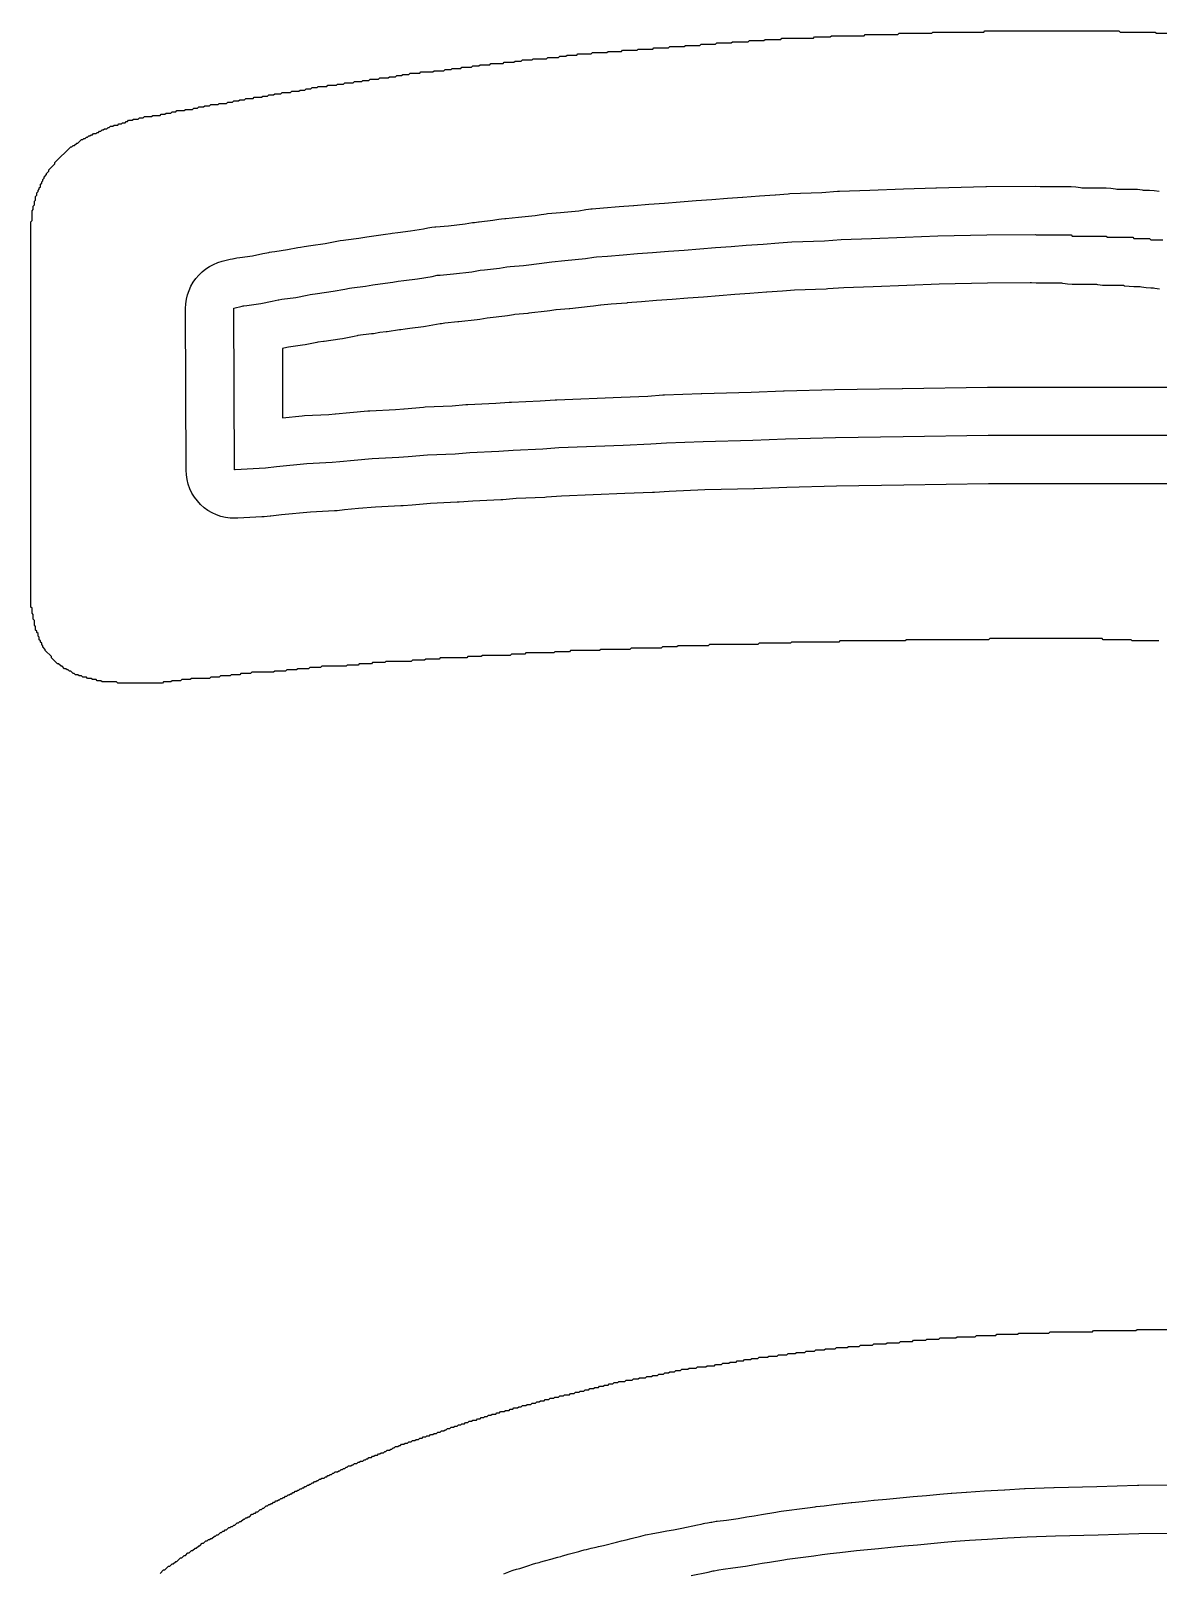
# Model space of a CAD drawing. Header units: millimetres. Extents: x 0 to 1800, y 0 to 406.
# Drawn here: x 280.1 to 373.5, y 188.8 to 316.4 of the extents above; entities that cross this region are included whole.
import ezdxf

# ---------------------------------------------------------------- set-up
doc = ezdxf.new("R2010")
doc.units = ezdxf.units.MM
for name, color, linetype in [('CENTERLINE', 1, 'Continuous'), ('GROOVE_8MM', 3, 'Continuous'), ('OUTLINE', 7, 'Continuous')]:
    doc.layers.add(name, color=color, linetype=linetype)

msp = doc.modelspace()

# ---------------------------------------------------------------- linework, layer by layer
at = {"layer": 'CENTERLINE'}
for points in [[(375.76, 282.9), (359.38, 282.9), (352.33, 282.8), (346.74, 282.7), (342.58, 282.59), (339.88, 282.49), (335.77, 282.39), (332.73, 282.28), (331.43, 282.18), (329.14, 282.09), (323.82, 281.88), (322.51, 281.77), (320.05, 281.67), (318.85, 281.57), (316.45, 281.47), (315.24, 281.37), (312.94, 281.27), (311.34, 281.14), (310.56, 281.07), (308.36, 280.97), (306.88, 280.83), (305.7, 280.73), (305.06, 280.66), (302.96, 280.56), (300.44, 280.31), (299.54, 280.21), (299.02, 280.16), (297.03, 280.05), (296.96, 280.05), (296.92, 293.45), (297.59, 293.61), (297.69, 293.63), (297.74, 293.64), (297.98, 293.68), (299.14, 293.84), (300.09, 294.03), (300.59, 294.13), (300.64, 294.14), (300.88, 294.18), (302.04, 294.34), (302.99, 294.53), (303.23, 294.58), (303.83, 294.66), (305.14, 294.84), (306.09, 295.03), (306.49, 295.11), (306.68, 295.14), (307.82, 295.28), (308.42, 295.38), (309.03, 295.46), (310.07, 295.6), (310.52, 295.68), (310.98, 295.74), (312.12, 295.88), (313.33, 296.08), (313.75, 296.17), (313.99, 296.19), (315.09, 296.29), (316.61, 296.46), (317.32, 296.58), (317.67, 296.62), (318.91, 296.76), (319.51, 296.86), (319.79, 296.89), (320.89, 296.99), (322.41, 297.16), (323.01, 297.26), (323.23, 297.29), (324.33, 297.38), (326.02, 297.55), (326.71, 297.66), (326.93, 297.69), (327.84, 297.76), (329.14, 297.86), (330.34, 297.96), (331.59, 298.06), (332.89, 298.16), (334.19, 298.26), (335.49, 298.36), (336.79, 298.46), (338.09, 298.56), (339.34, 298.65), (340.74, 298.75), (342.04, 298.85), (343.11, 298.93), (345.81, 299.03), (347.2, 299.13), (349.7, 299.22), (352.5, 299.32), (355.2, 299.42), (359.27, 299.51), (363.3, 299.55), (363.34, 299.51), (366.24, 299.51), (366.34, 299.41), (369.14, 299.41), (369.24, 299.31), (371.34, 299.31), (371.44, 299.21), (372.74, 299.21), (372.84, 299.11), (373.84, 299.11)], [(334.79, 188.53), (336.19, 188.81), (336.59, 188.91), (336.69, 188.93), (336.93, 188.98), (337.07, 189), (337.43, 189.06), (338.23, 189.16), (339.27, 189.3), (340.06, 189.44), (340.66, 189.54), (341.26, 189.64), (342.46, 189.84), (342.72, 189.88), (344.93, 190.16), (345.63, 190.26), (346.28, 190.34), (347.08, 190.44), (347.77, 190.52), (348.46, 190.6), (349.37, 190.69), (350.3, 190.78), (351.32, 190.88), (352.42, 190.98), (353.52, 191.08), (354.62, 191.18), (355.72, 191.28), (356.66, 191.36), (357.82, 191.45), (359.32, 191.54), (360.96, 191.64), (362.59, 191.73), (364.96, 191.82), (368.47, 191.91), (371.86, 192.01), (412.98, 192.13)]]:
    msp.add_lwpolyline(points, dxfattribs=at)
at = {"layer": 'GROOVE_8MM'}
for points in [[(374.98, 278.9), (359.41, 278.9), (352.39, 278.8), (346.82, 278.7), (342.7, 278.6), (340.03, 278.5), (339.98, 278.5), (335.9, 278.4), (332.96, 278.28), (331.74, 278.19), (331.59, 278.18), (329.3, 278.09), (324.05, 277.88), (322.81, 277.79), (322.67, 277.78), (320.3, 277.68), (319.18, 277.59), (319.02, 277.58), (316.7, 277.48), (315.57, 277.39), (315.41, 277.38), (313.19, 277.28), (311.69, 277.15), (310.92, 277.08), (310.74, 277.07), (308.63, 276.98), (307.24, 276.85), (306.08, 276.74), (305.46, 276.68), (305.25, 276.67), (303.26, 276.57), (300.86, 276.33), (299.98, 276.23), (299.93, 276.23), (299.42, 276.18), (299.23, 276.16), (297.24, 276.06), (297.24, 276.06), (297.01, 276.05), (296.61, 276.06), (296.22, 276.11), (295.84, 276.21), (295.47, 276.34), (295.11, 276.5), (294.77, 276.7), (294.45, 276.93), (294.15, 277.2), (293.89, 277.49), (293.65, 277.8), (293.44, 278.14), (293.27, 278.49), (293.14, 278.87), (293.04, 279.25), (292.98, 279.64), (292.96, 280.03), (292.92, 293.43), (292.94, 293.81), (292.99, 294.19), (293.08, 294.56), (293.2, 294.92), (293.36, 295.26), (293.54, 295.59), (293.76, 295.9), (294.01, 296.19), (294.28, 296.45), (294.58, 296.69), (294.9, 296.9), (295.23, 297.07), (295.59, 297.22), (295.95, 297.33), (296.62, 297.49), (296.8, 297.53), (296.91, 297.56), (296.95, 297.57), (297.17, 297.6), (297.41, 297.64), (298.46, 297.79), (299.31, 297.96), (299.81, 298.06), (299.85, 298.07), (300.07, 298.1), (300.31, 298.14), (301.36, 298.29), (302.21, 298.46), (302.44, 298.5), (302.73, 298.55), (303.3, 298.62), (304.46, 298.79), (305.31, 298.96), (305.71, 299.04), (306, 299.08), (306.19, 299.11), (307.25, 299.24), (307.77, 299.33), (307.93, 299.35), (308.5, 299.42), (309.46, 299.56), (309.87, 299.63), (310.03, 299.65), (310.49, 299.71), (311.55, 299.84), (312.61, 300.02), (312.97, 300.09), (313.31, 300.14), (313.55, 300.17), (313.63, 300.18), (314.69, 300.27), (316.06, 300.42), (316.67, 300.53), (316.83, 300.55), (317.17, 300.59), (317.23, 300.6), (318.36, 300.72), (318.85, 300.81), (319.07, 300.84), (319.35, 300.87), (319.43, 300.88), (320.49, 300.97), (321.86, 301.12), (322.35, 301.21), (322.57, 301.24), (322.78, 301.26), (322.89, 301.27), (323.97, 301.36), (325.49, 301.51), (326.05, 301.61), (326.27, 301.64), (326.48, 301.66), (326.59, 301.67), (327.51, 301.75), (327.53, 301.75), (328.82, 301.85), (330.01, 301.95), (330.03, 301.95), (331.28, 302.05), (332.58, 302.15), (333.88, 302.25), (335.18, 302.35), (336.48, 302.45), (337.78, 302.55), (339.04, 302.64), (339.06, 302.64), (340.45, 302.74), (341.74, 302.84), (341.76, 302.84), (342.82, 302.92), (342.96, 302.93), (345.59, 303.02), (346.91, 303.12), (347.06, 303.13), (349.56, 303.22), (352.36, 303.32), (355.05, 303.41), (355.1, 303.41), (359.18, 303.51), (359.23, 303.51), (363.27, 303.55), (363.67, 303.53), (363.82, 303.51), (366.24, 303.51), (366.63, 303.49), (367.02, 303.43), (367.12, 303.41), (369.14, 303.41), (369.53, 303.39), (369.92, 303.33), (370.02, 303.31), (371.34, 303.31), (371.73, 303.29), (372.12, 303.23), (372.22, 303.21), (372.74, 303.21), (373.13, 303.19), (373.52, 303.13)], [(373.55, 295.03), (373.16, 295.08), (373.07, 295.11), (372.84, 295.11), (372.45, 295.13), (372.06, 295.18), (371.97, 295.21), (371.44, 295.21), (371.05, 295.23), (370.66, 295.28), (370.57, 295.31), (369.24, 295.31), (368.85, 295.33), (368.46, 295.38), (368.37, 295.41), (366.34, 295.41), (365.95, 295.43), (365.56, 295.48), (365.47, 295.51), (363.34, 295.51), (362.95, 295.53), (362.85, 295.54), (359.33, 295.51), (355.31, 295.42), (352.64, 295.32), (349.84, 295.22), (347.41, 295.13), (346.09, 295.04), (345.96, 295.03), (343.33, 294.94), (342.34, 294.86), (341.05, 294.77), (341.03, 294.76), (339.64, 294.66), (338.4, 294.57), (337.1, 294.47), (335.8, 294.37), (334.5, 294.27), (333.2, 294.17), (331.9, 294.07), (330.66, 293.97), (329.47, 293.88), (329.45, 293.87), (328.16, 293.77), (327.31, 293.7), (327.26, 293.7), (326.68, 293.6), (326.42, 293.57), (324.73, 293.4), (324.67, 293.39), (323.61, 293.3), (323.56, 293.3), (323.07, 293.22), (322.85, 293.19), (321.33, 293.02), (321.25, 293.01), (320.19, 292.91), (320.06, 292.9), (319.57, 292.82), (319.35, 292.79), (318.14, 292.65), (317.9, 292.62), (317.27, 292.52), (317.05, 292.49), (315.53, 292.32), (315.45, 292.31), (314.39, 292.21), (314.37, 292.21), (314.11, 292.16), (313.99, 292.14), (312.78, 291.93), (312.62, 291.91), (311.48, 291.77), (311.1, 291.72), (310.73, 291.66), (310.63, 291.64), (309.6, 291.5), (309.53, 291.49), (309, 291.42), (308.48, 291.33), (308.32, 291.31), (307.18, 291.17), (307.13, 291.16), (306.88, 291.11), (305.92, 290.92), (305.7, 290.88), (304.4, 290.7), (304.33, 290.69), (303.87, 290.63), (303.78, 290.61), (302.82, 290.42), (302.6, 290.38), (301.44, 290.22), (301.31, 290.2), (300.93, 290.12), (300.95, 284.38), (302.57, 284.54), (302.77, 284.56), (304.77, 284.65), (305.31, 284.71), (305.34, 284.71), (306.52, 284.82), (308, 284.95), (308.18, 284.96), (310.29, 285.06), (310.98, 285.12), (311.01, 285.12), (312.61, 285.26), (312.76, 285.27), (314.98, 285.36), (316.12, 285.46), (316.29, 285.47), (318.6, 285.57), (319.72, 285.66), (319.89, 285.67), (322.27, 285.77), (323.51, 285.86), (323.66, 285.87), (328.98, 286.09), (328.99, 286.09), (331.2, 286.17), (332.43, 286.27), (332.58, 286.27), (335.62, 286.39), (335.67, 286.39), (339.76, 286.49), (342.43, 286.59), (342.48, 286.59), (346.64, 286.7), (346.66, 286.7), (352.25, 286.8), (352.27, 286.8), (359.32, 286.9), (359.38, 286.9), (375.76, 286.9)], [(319.27, 188.67), (319.68, 188.84), (319.75, 188.86), (320.03, 188.96), (320.33, 189.05), (320.58, 189.11), (321.35, 189.36), (321.63, 189.46), (321.93, 189.55), (322.18, 189.61), (322.33, 189.66), (322.63, 189.75), (323.28, 189.91), (323.43, 189.96), (323.73, 190.05), (323.98, 190.11), (324.13, 190.16), (324.43, 190.25), (324.6, 190.29), (325.48, 190.51), (325.63, 190.56), (325.93, 190.65), (326.1, 190.69), (326.5, 190.79), (326.92, 190.89), (327.1, 190.93), (327.51, 191.02), (328.6, 191.29), (329, 191.39), (329.4, 191.49), (329.8, 191.59), (330.6, 191.79), (331, 191.89), (331.15, 191.93), (331.47, 191.99), (332.21, 192.12), (332.64, 192.2), (332.77, 192.23), (333.31, 192.32), (334.01, 192.46), (335.31, 192.72), (335.62, 192.79), (335.8, 192.83), (335.91, 192.86), (336.14, 192.9), (336.27, 192.93), (336.41, 192.95), (336.5, 192.96), (336.86, 193.02), (336.93, 193.03), (337.7, 193.12), (338.66, 193.26), (339.4, 193.38), (340, 193.48), (340.6, 193.58), (341.8, 193.78), (342.07, 193.83), (342.23, 193.85), (344.4, 194.12), (345.06, 194.22), (345.13, 194.23), (345.79, 194.31), (346.59, 194.41), (347.27, 194.49), (347.33, 194.5), (348.02, 194.58), (348.07, 194.58), (348.97, 194.67), (349.9, 194.76), (349.93, 194.77), (350.96, 194.86), (352.06, 194.96), (353.16, 195.06), (354.26, 195.16), (355.36, 195.26), (356.3, 195.35), (356.37, 195.35), (357.54, 195.44), (357.57, 195.44), (359.07, 195.53), (359.08, 195.53), (360.72, 195.63), (360.74, 195.63), (362.37, 195.72), (362.43, 195.72), (364.8, 195.81), (364.84, 195.82), (368.36, 195.91), (371.75, 196.01), (371.85, 196.01), (411.32, 196.12)]]:
    msp.add_lwpolyline(points, dxfattribs=at)
at = {"layer": 'OUTLINE'}
for points in [[(373.5, 265.9), (371.3, 265.9), (371.2, 266), (368.9, 266), (368.8, 266.1), (359.5, 266.1), (359.4, 266), (352.6, 266), (352.5, 265.9), (347.1, 265.9), (347, 265.8), (343.1, 265.8), (343, 265.7), (340.4, 265.7), (340.3, 265.6), (336.3, 265.6), (336.2, 265.5), (333.7, 265.5), (333.6, 265.4), (332.4, 265.4), (332.3, 265.3), (329.8, 265.3), (329.7, 265.2), (327.3, 265.2), (327.2, 265.1), (324.8, 265.1), (324.7, 265), (323.5, 265), (323.4, 264.9), (321.1, 264.9), (321, 264.8), (319.9, 264.8), (319.8, 264.7), (317.5, 264.7), (317.4, 264.6), (316.3, 264.6), (316.2, 264.5), (314, 264.5), (313.9, 264.4), (312.8, 264.4), (312.7, 264.3), (311.7, 264.3), (311.6, 264.2), (309.5, 264.2), (309.4, 264.1), (308.4, 264.1), (308.3, 264), (307.3, 264), (307.2, 263.9), (306.3, 263.9), (306.2, 263.8), (304.2, 263.8), (304.1, 263.7), (303.2, 263.7), (303.1, 263.6), (302.2, 263.6), (302.1, 263.5), (301.3, 263.5), (301.2, 263.4), (300.3, 263.4), (300.2, 263.3), (298.4, 263.3), (298.3, 263.2), (297.5, 263.2), (297.4, 263.1), (296.7, 263.1), (296.6, 263), (295.8, 263), (295.7, 262.9), (295, 262.9), (294.9, 262.8), (293.4, 262.8), (293.3, 262.7), (292.6, 262.7), (292.5, 262.6), (291.8, 262.6), (291.7, 262.5), (291.1, 262.5), (291, 262.4), (287.3, 262.4), (287.2, 262.5), (286, 262.5), (285.9, 262.6), (285.6, 262.6), (285.5, 262.7), (285.2, 262.7), (285.1, 262.8), (284.8, 262.8), (284.7, 262.9), (284.4, 262.9), (284.3, 263), (284.1, 263), (284, 263.1), (283.8, 263.1), (283.7, 263.2), (283.6, 263.2), (283.4, 263.4), (283.3, 263.4), (283.2, 263.5), (283.1, 263.5), (283, 263.6), (282.9, 263.6), (282.7, 263.8), (282.6, 263.8), (282.4, 264), (282.3, 264), (281.8, 264.5), (281.8, 264.6), (281.3, 265.1), (281.3, 265.2), (281.1, 265.4), (281.1, 265.5), (281, 265.6), (281, 265.7), (280.9, 265.8), (280.9, 265.9), (280.8, 266), (280.8, 266.2), (280.7, 266.3), (280.7, 266.5), (280.6, 266.6), (280.6, 266.7), (280.5, 266.8), (280.5, 267.1), (280.4, 267.2), (280.4, 267.6), (280.3, 267.7), (280.3, 268.1), (280.2, 268.2), (280.2, 268.6), (280.1, 268.7), (280.1, 300.6), (280.2, 300.7), (280.2, 301.5), (280.3, 301.6), (280.3, 301.9), (280.4, 302), (280.4, 302.3), (280.5, 302.4), (280.5, 302.7), (280.6, 302.8), (280.6, 303), (280.7, 303.1), (280.7, 303.2), (280.8, 303.3), (280.8, 303.4), (280.9, 303.5), (280.9, 303.7), (281, 303.8), (281, 303.9), (281.1, 304), (281.1, 304.1), (281.2, 304.2), (281.2, 304.3), (281.4, 304.5), (281.4, 304.6), (281.6, 304.8), (281.6, 304.9), (282.1, 305.4), (282.1, 305.5), (283.4, 306.8), (283.5, 306.8), (283.6, 306.9), (283.7, 306.9), (283.9, 307.1), (284, 307.1), (284.3, 307.4), (284.4, 307.4), (284.5, 307.5), (284.6, 307.5), (284.7, 307.6), (284.8, 307.6), (284.9, 307.7), (285, 307.7), (285.1, 307.8), (285.2, 307.8), (285.3, 307.9), (285.5, 307.9), (285.6, 308), (285.7, 308), (285.8, 308.1), (285.9, 308.1), (286, 308.2), (286.1, 308.2), (286.2, 308.3), (286.4, 308.3), (286.5, 308.4), (286.6, 308.4), (286.7, 308.5), (286.9, 308.5), (287, 308.6), (287.3, 308.6), (287.4, 308.7), (287.6, 308.7), (287.7, 308.8), (287.9, 308.8), (288, 308.9), (288.1, 308.9), (288.2, 309), (288.5, 309), (288.6, 309.1), (289, 309.1), (289.1, 309.2), (289.4, 309.2), (289.5, 309.3), (290.1, 309.3), (290.2, 309.4), (290.8, 309.4), (290.9, 309.5), (291.2, 309.5), (291.3, 309.6), (291.7, 309.6), (291.8, 309.7), (292.1, 309.7), (292.2, 309.8), (292.8, 309.8), (292.9, 309.9), (293.5, 309.9), (293.6, 310), (293.9, 310), (294, 310.1), (294.4, 310.1), (294.5, 310.2), (294.9, 310.2), (295, 310.3), (295.6, 310.3), (295.7, 310.4), (296.3, 310.4), (296.4, 310.5), (296.8, 310.5), (296.9, 310.6), (297.3, 310.6), (297.4, 310.7), (297.8, 310.7), (297.9, 310.8), (298.5, 310.8), (298.6, 310.9), (299.2, 310.9), (299.3, 311), (299.7, 311), (299.8, 311.1), (300.2, 311.1), (300.3, 311.2), (300.8, 311.2), (300.9, 311.3), (301.6, 311.3), (301.7, 311.4), (302.3, 311.4), (302.4, 311.5), (302.8, 311.5), (302.9, 311.6), (303.3, 311.6), (303.4, 311.7), (303.8, 311.7), (303.9, 311.8), (304.6, 311.8), (304.7, 311.9), (305.4, 311.9), (305.5, 312), (306, 312), (306.1, 312.1), (306.8, 312.1), (306.9, 312.2), (307.5, 312.2), (307.6, 312.3), (308.1, 312.3), (308.2, 312.4), (308.9, 312.4), (309, 312.5), (309.7, 312.5), (309.8, 312.6), (310.3, 312.6), (310.4, 312.7), (310.8, 312.7), (310.9, 312.8), (311.4, 312.8), (311.5, 312.9), (312.3, 312.9), (312.4, 313), (313.4, 313), (313.5, 313.1), (314.3, 313.1), (314.4, 313.2), (314.9, 313.2), (315, 313.3), (315.7, 313.3), (315.8, 313.4), (316.6, 313.4), (316.7, 313.5), (317.2, 313.5), (317.3, 313.6), (318.1, 313.6), (318.2, 313.7), (319.2, 313.7), (319.3, 313.8), (320.1, 313.8), (320.2, 313.9), (320.7, 313.9), (320.8, 314), (321.6, 314), (321.7, 314.1), (322.8, 314.1), (322.9, 314.2), (323.8, 314.2), (323.9, 314.3), (324.4, 314.3), (324.5, 314.4), (325.3, 314.4), (325.4, 314.5), (326.5, 314.5), (326.6, 314.6), (327.8, 314.6), (327.9, 314.7), (329, 314.7), (329.1, 314.8), (330.3, 314.8), (330.4, 314.9), (331.6, 314.9), (331.7, 315), (332.9, 315), (333, 315.1), (334.2, 315.1), (334.3, 315.2), (335.5, 315.2), (335.6, 315.3), (336.8, 315.3), (336.9, 315.4), (338.1, 315.4), (338.2, 315.5), (339.5, 315.5), (339.6, 315.6), (340.8, 315.6), (340.9, 315.7), (342.2, 315.7), (342.3, 315.8), (344.9, 315.8), (345, 315.9), (346.3, 315.9), (346.4, 316), (349.1, 316), (349.2, 316.1), (351.9, 316.1), (352, 316.2), (354.7, 316.2), (354.8, 316.3), (359, 316.3), (359.1, 316.4), (370.2, 316.4), (370.3, 316.3), (373.2, 316.3), (373.2, 316.3), (373.3, 316.2), (376.1, 316.2)], [(290.8, 188.7), (291.1, 189), (291.2, 189), (291.5, 189.3), (291.6, 189.3), (291.8, 189.5), (291.9, 189.5), (292.1, 189.7), (292.2, 189.7), (292.5, 190), (292.6, 190), (292.8, 190.2), (292.9, 190.2), (293.1, 190.4), (293.2, 190.4), (293.4, 190.6), (293.5, 190.6), (293.7, 190.8), (293.8, 190.8), (294, 191), (294.1, 191), (294.3, 191.2), (294.4, 191.2), (294.6, 191.4), (294.7, 191.4), (294.8, 191.5), (294.9, 191.5), (295, 191.6), (295.1, 191.6), (295.3, 191.8), (295.4, 191.8), (295.5, 191.9), (295.6, 191.9), (295.8, 192.1), (295.9, 192.1), (296, 192.2), (296.1, 192.2), (296.2, 192.3), (296.3, 192.3), (296.5, 192.5), (296.6, 192.5), (296.7, 192.6), (296.8, 192.6), (296.9, 192.7), (297, 192.7), (297.2, 192.9), (297.3, 192.9), (297.4, 193), (297.5, 193), (297.7, 193.2), (297.8, 193.2), (297.9, 193.3), (298, 193.3), (298.1, 193.4), (298.2, 193.4), (298.4, 193.6), (298.5, 193.6), (298.6, 193.7), (298.7, 193.7), (298.8, 193.8), (298.9, 193.8), (299.1, 194), (299.2, 194), (299.3, 194.1), (299.4, 194.1), (299.6, 194.3), (299.7, 194.3), (299.8, 194.4), (299.9, 194.4), (300, 194.5), (300.1, 194.5), (300.2, 194.6), (300.3, 194.6), (300.4, 194.7), (300.5, 194.7), (300.6, 194.8), (300.7, 194.8), (300.8, 194.9), (300.9, 194.9), (301, 195), (301.1, 195), (301.2, 195.1), (301.3, 195.1), (301.4, 195.2), (301.5, 195.2), (301.6, 195.3), (301.7, 195.3), (301.8, 195.4), (301.9, 195.4), (302, 195.5), (302.1, 195.5), (302.2, 195.6), (302.3, 195.6), (302.4, 195.7), (302.5, 195.7), (302.6, 195.8), (302.7, 195.8), (302.8, 195.9), (302.9, 195.9), (303, 196), (303.1, 196), (303.2, 196.1), (303.3, 196.1), (303.4, 196.2), (303.5, 196.2), (303.6, 196.3), (303.7, 196.3), (303.8, 196.4), (303.9, 196.4), (304, 196.5), (304.1, 196.5), (304.2, 196.6), (304.4, 196.6), (304.5, 196.7), (304.6, 196.7), (304.7, 196.8), (304.8, 196.8), (304.9, 196.9), (305, 196.9), (305.1, 197), (305.2, 197), (305.3, 197.1), (305.5, 197.1), (305.6, 197.2), (305.7, 197.2), (305.8, 197.3), (305.9, 197.3), (306, 197.4), (306.1, 197.4), (306.2, 197.5), (306.3, 197.5), (306.4, 197.6), (306.6, 197.6), (306.7, 197.7), (306.8, 197.7), (306.9, 197.8), (307.1, 197.8), (307.2, 197.9), (307.3, 197.9), (307.4, 198), (307.6, 198), (307.7, 198.1), (307.8, 198.1), (307.9, 198.2), (308, 198.2), (308.1, 198.3), (308.3, 198.3), (308.4, 198.4), (308.5, 198.4), (308.6, 198.5), (308.8, 198.5), (308.9, 198.6), (309, 198.6), (309.1, 198.7), (309.3, 198.7), (309.4, 198.8), (309.5, 198.8), (309.6, 198.9), (309.8, 198.9), (309.9, 199), (310, 199), (310.1, 199.1), (310.2, 199.1), (310.3, 199.2), (310.5, 199.2), (310.6, 199.3), (310.7, 199.3), (310.8, 199.4), (311, 199.4), (311.1, 199.5), (311.3, 199.5), (311.4, 199.6), (311.6, 199.6), (311.7, 199.7), (311.9, 199.7), (312, 199.8), (312.2, 199.8), (312.3, 199.9), (312.5, 199.9), (312.6, 200), (312.8, 200), (312.9, 200.1), (313.1, 200.1), (313.2, 200.2), (313.4, 200.2), (313.5, 200.3), (313.7, 200.3), (313.8, 200.4), (314, 200.4), (314.1, 200.5), (314.3, 200.5), (314.4, 200.6), (314.5, 200.6), (314.6, 200.7), (314.8, 200.7), (314.9, 200.8), (315.1, 200.8), (315.2, 200.9), (315.4, 200.9), (315.5, 201), (315.7, 201), (315.8, 201.1), (316, 201.1), (316.1, 201.2), (316.3, 201.2), (316.4, 201.3), (316.6, 201.3), (316.7, 201.4), (317, 201.4), (317.1, 201.5), (317.3, 201.5), (317.4, 201.6), (317.6, 201.6), (317.7, 201.7), (317.9, 201.7), (318, 201.8), (318.2, 201.8), (318.3, 201.9), (318.6, 201.9), (318.7, 202), (318.9, 202), (319, 202.1), (319.3, 202.1), (319.4, 202.2), (319.7, 202.2), (319.8, 202.3), (320, 202.3), (320.1, 202.4), (320.4, 202.4), (320.5, 202.5), (320.7, 202.5), (320.8, 202.6), (321.1, 202.6), (321.2, 202.7), (321.5, 202.7), (321.6, 202.8), (321.9, 202.8), (322, 202.9), (322.2, 202.9), (322.3, 203), (322.6, 203), (322.7, 203.1), (323, 203.1), (323.1, 203.2), (323.4, 203.2), (323.5, 203.3), (323.8, 203.3), (323.9, 203.4), (324.2, 203.4), (324.3, 203.5), (324.7, 203.5), (324.8, 203.6), (325.1, 203.6), (325.2, 203.7), (325.5, 203.7), (325.6, 203.8), (325.9, 203.8), (326, 203.9), (326.3, 203.9), (326.4, 204), (326.7, 204), (326.8, 204.1), (327.1, 204.1), (327.2, 204.2), (327.5, 204.2), (327.6, 204.3), (327.9, 204.3), (328, 204.4), (328.3, 204.4), (328.4, 204.5), (328.7, 204.5), (328.8, 204.6), (329.3, 204.6), (329.4, 204.7), (329.9, 204.7), (330, 204.8), (330.4, 204.8), (330.5, 204.9), (331, 204.9), (331.1, 205), (331.5, 205), (331.6, 205.1), (332, 205.1), (332.1, 205.2), (332.5, 205.2), (332.6, 205.3), (332.9, 205.3), (333, 205.4), (333.4, 205.4), (333.5, 205.5), (333.9, 205.5), (334, 205.6), (334.5, 205.6), (334.6, 205.7), (335.2, 205.7), (335.3, 205.8), (336, 205.8), (336.1, 205.9), (336.7, 205.9), (336.8, 206), (337.3, 206), (337.4, 206.1), (337.9, 206.1), (338, 206.2), (338.5, 206.2), (338.6, 206.3), (339.1, 206.3), (339.2, 206.4), (339.7, 206.4), (339.8, 206.5), (340.3, 206.5), (340.4, 206.6), (341.1, 206.6), (341.2, 206.7), (341.9, 206.7), (342, 206.8), (342.7, 206.8), (342.8, 206.9), (343.4, 206.9), (343.5, 207), (344.2, 207), (344.3, 207.1), (345, 207.1), (345.1, 207.2), (345.8, 207.2), (345.9, 207.3), (346.7, 207.3), (346.8, 207.4), (347.7, 207.4), (347.8, 207.5), (348.7, 207.5), (348.8, 207.6), (349.8, 207.6), (349.9, 207.7), (350.9, 207.7), (351, 207.8), (352, 207.8), (352.1, 207.9), (353.1, 207.9), (353.2, 208), (354.2, 208), (354.3, 208.1), (355.3, 208.1), (355.4, 208.2), (356.7, 208.2), (356.8, 208.3), (358.3, 208.3), (358.4, 208.4), (360, 208.4), (360.1, 208.5), (361.8, 208.5), (361.9, 208.6), (364.4, 208.6), (364.5, 208.7), (368, 208.7), (368.1, 208.8), (371.6, 208.8), (371.7, 208.9), (406, 208.9)]]:
    msp.add_lwpolyline(points, dxfattribs=at)

doc.saveas('drawing.dxf')
